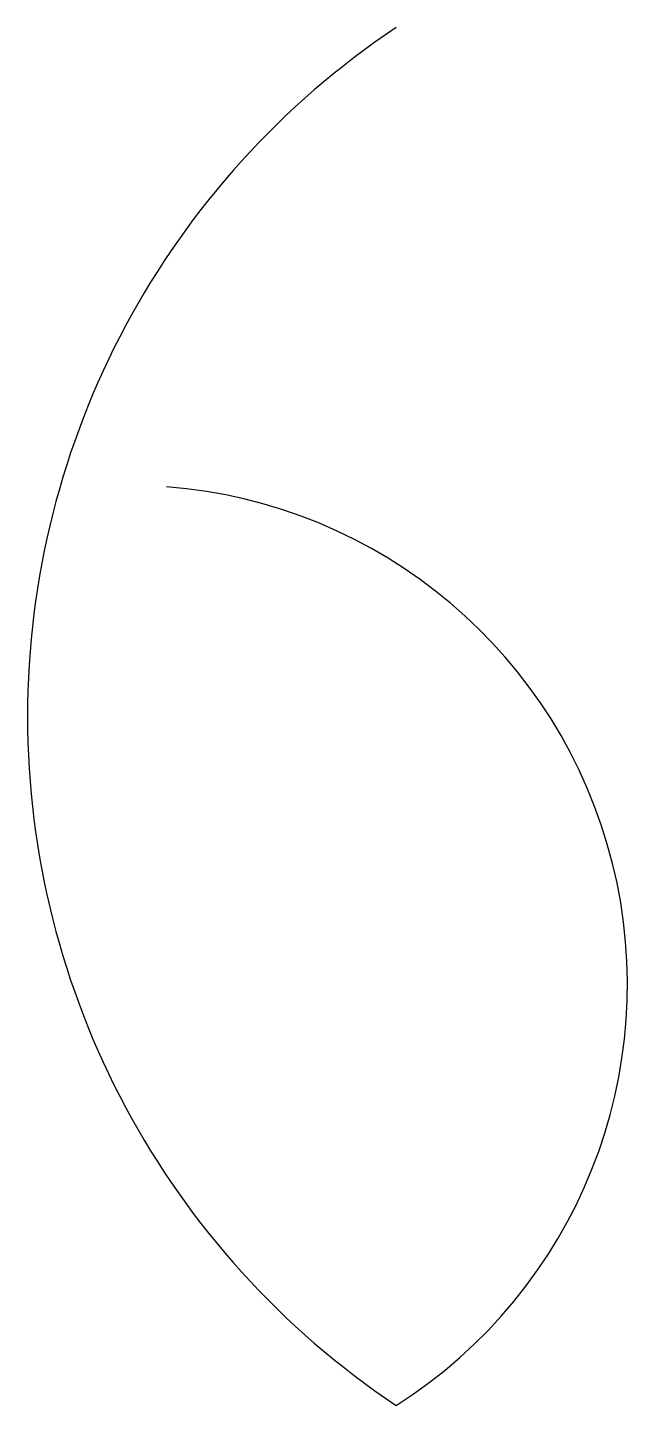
# Model space of a CAD drawing. Header units: millimetres. Extents: x 23.9 to 50.1, y 30 to 90.
import ezdxf

# ---------------------------------------------------------------- set-up
doc = ezdxf.new("R2010")
doc.units = ezdxf.units.MM
doc.layers.get('0').update_dxf_attribs({"linetype": 'CONTINUOUS', "true_color": 0xffffff})

msp = doc.modelspace()

# ---------------------------------------------------------------- linework, layer by layer
msp.add_lwpolyline([(40, 90, 0.535184), (40, 30, 0.720759), (30, 70)], format="xyb")

doc.saveas('drawing.dxf')
